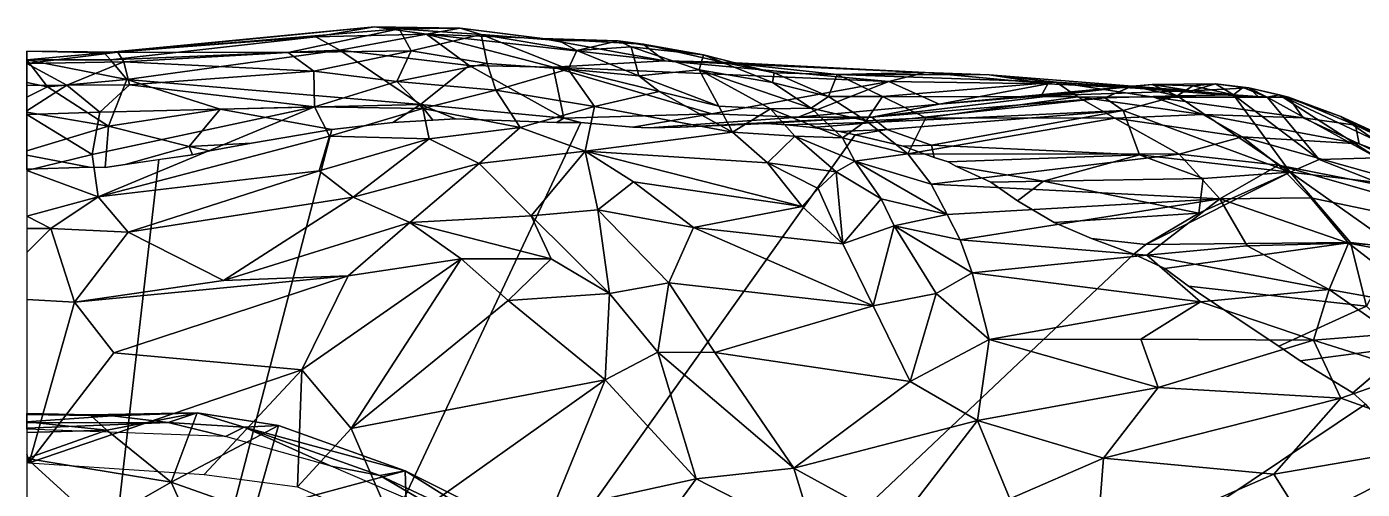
# Model space of a CAD drawing. Header units: metres. Extents: x 0 to 321, y -193 to 151.
# Drawn here: x 0 to 188.7, y 85.3 to 150.7 of the extents above; entities that cross this region are included whole.
import ezdxf

# ---------------------------------------------------------------- set-up
doc = ezdxf.new("R2010")
doc.units = ezdxf.units.M

msp = doc.modelspace()

# ---------------------------------------------------------------- linework, layer by layer
at = {"layer": 'suit_cap_half'}
for points, invisible_edges in [([(0.07, -29.24, -150.47), (74.87, 137.1, -150.47), (78.32, 137.1, -150.47)], 1), ([(74.87, 137.1, -150.47), (0.07, -29.24, -150.47), (51.76, 137.1, -150.47)], 15), ([(51.76, 137.1, -150.47), (0.07, -29.24, -150.47), (43.13, 136.11, -150.47)], 1), ([(85.68, 136.48, -150.47), (0.07, -29.24, -150.47), (78.32, 137.1, -150.47)], 1), ([(0.07, -29.24, -150.47), (85.68, 136.48, -150.47), (87.99, 136.36, -150.47)], 13), ([(0.07, -29.24, -150.47), (87.99, 136.36, -150.47), (114.85, 135.87, -150.47)], 15), ([(0.07, -29.24, -150.47), (31.78, 134.2, -150.47), (43.13, 136.11, -150.47)], 1), ([(57.38, 137.46, -150.47), (74.87, 137.1, -150.47), (51.76, 137.1, -150.47)], 3), ([(74.87, 137.1, -150.47), (57.38, 137.46, -150.47), (60.58, 137.63, -150.47)], 1), ([(92.35, 136.47, -150.47), (111.1, 136.41, -150.47), (87.99, 136.36, -150.47)], 3), ([(87.99, 136.36, -150.47), (111.1, 136.41, -150.47), (114.85, 135.87, -150.47)], 13), ([(107.39, 136.77, -150.47), (92.35, 136.47, -150.47), (104.55, 136.97, -150.47)], 1), ([(92.35, 136.47, -150.47), (107.39, 136.77, -150.47), (111.1, 136.41, -150.47)], 13), ([(0.07, -29.24, -150.47), (114.85, 135.87, -150.47), (117.07, 135.39, -150.47)], 1), ([(123.84, 133.76, -150.47), (0.07, -29.24, -150.47), (117.07, 135.39, -150.47)], 1), ([(31.78, 134.2, -150.47), (0.07, -29.24, -150.47), (25.87, 133.14, -150.47)], 3), ([(0.07, -29.24, -150.47), (123.84, 133.76, -150.47), (128.23, 132.17, -150.47)], 13), ([(25.87, 133.14, -150.47), (0.07, -29.24, -150.47), (23.45, 132.57, -150.47)], 3), ([(23.45, 132.57, -150.47), (0.07, -29.24, -150.47), (18.68, 131.88, -150.47)], 1), ([(0.07, -29.24, -150.47), (128.23, 132.17, -150.47), (130.22, 131.54, -150.47)], 13), ([(0.07, -29.24, -150.47), (13.92, 131.18, -150.47), (18.68, 131.88, -150.47)], 1), ([(0.07, -29.24, -150.47), (130.22, 131.54, -150.47), (131.29, 130.97, -150.47)], 13), ([(13.92, 131.18, -150.47), (0.07, -29.24, -150.47), (11.1, 130.78, -150.47)], 3), ([(0.07, -29.24, -150.47), (131.29, 130.97, -150.47), (136.23, 128.69, -150.47)], 13), ([(0.07, 130.52, -150.47), (8.89, 130.79, -150.47), (11.1, 130.78, -150.47)], 12), ([(11.1, 130.78, -150.47), (0.07, -29.24, -150.47), (0.07, 130.52, -150.47)], 15), ([(0.07, 130.52, -150.47), (0.07, -29.24, -150.47), (0.07, 130.22, -150.47)], 1), ([(0.07, -29.24, -150.47), (136.23, 128.69, -150.47), (140.03, 126.03, -150.47)], 13), ([(0.07, -29.24, -150.47), (140.03, 126.03, -150.47), (145.18, 123.01, -150.47)], 13), ([(0.07, -29.24, -150.47), (145.18, 123.01, -150.47), (150.47, 120.72, -150.47)], 13), ([(0.07, -29.24, -150.47), (150.47, 120.72, -150.47), (156.44, 118.5, -150.47)], 1), ([(160.83, 116.5, -150.47), (0.07, -29.24, -150.47), (156.44, 118.5, -150.47)], 1), ([(0.07, -29.24, -150.47), (160.83, 116.5, -150.47), (164.2, 114.01, -150.47)], 13), ([(0.07, -29.24, -150.47), (164.2, 114.01, -150.47), (176.97, 105.49, -150.47)], 13), ([(0.07, -29.24, -150.47), (176.97, 105.49, -150.47), (179.95, 103.44, -150.47)], 13), ([(0.07, -29.24, -150.47), (179.95, 103.44, -150.47), (187.41, 98.93, -150.47)], 13), ([(0.07, -29.24, -150.47), (187.41, 98.93, -150.47), (189.2, 97.29, -150.47)], 1), ([(191.3, 94.87, -150.47), (0.07, -29.24, -150.47), (189.2, 97.29, -150.47)], 1), ([(0.07, -29.24, -150.47), (191.3, 94.87, -150.47), (192.87, 92.43, -150.47)], 13), ([(0.07, -29.24, -150.47), (192.87, 92.43, -150.47), (195.12, 87.74, -150.47)], 13), ([(0.07, -29.24, -150.47), (195.12, 87.74, -150.47), (196.14, 84.95, -150.47)], 13)]:
    msp.add_3dface(points, dxfattribs=dict(at, invisible_edges=invisible_edges))
at = {"layer": 'suit_half'}
for points in [[(49.16, 150.66, -67.92), (10.97, 146.97, -71.65), (12.87, 147.07, -58.52)], [(49.16, 150.66, -67.92), (40.87, 149.22, -81.52), (10.97, 146.97, -71.65)], [(40.87, 149.22, -81.52), (11.83, 145.99, -85.56), (10.97, 146.97, -71.65)], [(44.23, 147.33, -97.42), (11.83, 145.99, -85.56), (40.87, 149.22, -81.52)], [(52.64, 150.37, -48.15), (49.16, 150.66, -67.92), (12.87, 147.07, -58.52)], [(52.64, 150.37, -48.15), (12.87, 147.07, -58.52), (36.95, 147, -29.67)], [(54.32, 147.27, -20.18), (52.64, 150.37, -48.15), (36.95, 147, -29.67)], [(56.49, 149.61, -82.2), (40.87, 149.22, -81.52), (49.16, 150.66, -67.92)], [(56.49, 149.61, -82.2), (44.23, 147.33, -97.42), (40.87, 149.22, -81.52)], [(62.53, 145.2, -112.05), (44.23, 147.33, -97.42), (56.49, 149.61, -82.2)], [(61.28, 150.47, -58.22), (56.49, 149.61, -82.2), (49.16, 150.66, -67.92)], [(61.28, 150.47, -58.22), (49.16, 150.66, -67.92), (52.64, 150.37, -48.15)], [(64.23, 149.57, -40.22), (61.28, 150.47, -58.22), (52.64, 150.37, -48.15)], [(64.23, 149.57, -40.22), (52.64, 150.37, -48.15), (54.32, 147.27, -20.18)], [(65.05, 145.45, -8.14), (64.23, 149.57, -40.22), (54.32, 147.27, -20.18)], [(72.79, 148.98, -71.34), (56.49, 149.61, -82.2), (61.28, 150.47, -58.22)], [(90.18, 145.86, -84.68), (56.49, 149.61, -82.2), (72.79, 148.98, -71.34)], [(74.4, 144.93, -108.65), (62.53, 145.2, -112.05), (56.49, 149.61, -82.2)], [(90.18, 145.86, -84.68), (74.4, 144.93, -108.65), (56.49, 149.61, -82.2)], [(75.17, 148.72, -51.42), (72.79, 148.98, -71.34), (61.28, 150.47, -58.22)], [(75.17, 148.72, -51.42), (61.28, 150.47, -58.22), (64.23, 149.57, -40.22)], [(77.74, 147.31, -32.95), (64.23, 149.57, -40.22), (76.51, 144.64, -9.61)], [(76.51, 144.64, -9.61), (64.23, 149.57, -40.22), (65.05, 145.45, -8.14)], [(77.74, 147.31, -32.95), (75.17, 148.72, -51.42), (64.23, 149.57, -40.22)], [(44.23, 147.33, -97.42), (14.14, 143.19, -104.75), (11.83, 145.99, -85.56)], [(55.66, 139.69, -140.72), (14.14, 143.19, -104.75), (44.23, 147.33, -97.42)], [(54.32, 147.27, -20.18), (36.95, 147, -29.67), (40.57, 144.37, -8.27)], [(54.32, 147.27, -20.18), (40.57, 144.37, -8.27), (52.31, 142.94, 6.57)], [(62.53, 145.2, -112.05), (55.66, 139.69, -140.72), (44.23, 147.33, -97.42)], [(65.05, 145.45, -8.14), (54.32, 147.27, -20.18), (52.31, 142.94, 6.57)], [(83.59, 148.66, -41.46), (72.79, 148.98, -71.34), (75.17, 148.72, -51.42)], [(87.1, 148.18, -52.78), (72.79, 148.98, -71.34), (83.59, 148.66, -41.46)], [(90.18, 145.86, -84.68), (72.79, 148.98, -71.34), (87.1, 148.18, -52.78)], [(83.59, 148.66, -41.46), (75.17, 148.72, -51.42), (77.74, 147.31, -32.95)], [(86.52, 143.74, -13.5), (77.74, 147.31, -32.95), (76.51, 144.64, -9.61)], [(85.4, 147.8, -31.69), (83.59, 148.66, -41.46), (77.74, 147.31, -32.95)], [(86.52, 143.74, -13.5), (85.4, 147.8, -31.69), (77.74, 147.31, -32.95)], [(95.65, 146.71, -35.94), (87.1, 148.18, -52.78), (83.59, 148.66, -41.46)], [(95.65, 146.71, -35.94), (83.59, 148.66, -41.46), (85.4, 147.8, -31.69)], [(95.65, 146.71, -35.94), (85.4, 147.8, -31.69), (95.01, 144.57, -14.69)], [(95.01, 144.57, -14.69), (85.4, 147.8, -31.69), (86.52, 143.74, -13.5)], [(98.35, 145.67, -59.41), (90.18, 145.86, -84.68), (87.1, 148.18, -52.78)], [(98.35, 145.67, -59.41), (87.1, 148.18, -52.78), (95.65, 146.71, -35.94)], [(12.87, 147.07, -58.52), (0.02, 147.19, -67.73), (0.02, 145.44, -39.08)], [(10.97, 146.97, -71.65), (0.02, 145.97, -86.32), (0.02, 147.19, -67.73)], [(12.87, 147.07, -58.52), (10.97, 146.97, -71.65), (0.02, 147.19, -67.73)], [(13.74, 145.71, -42.05), (12.87, 147.07, -58.52), (0.02, 145.44, -39.08)], [(11.83, 145.99, -85.56), (0.02, 145.97, -86.32), (10.97, 146.97, -71.65)], [(14.14, 143.19, -104.75), (0.02, 145.97, -86.32), (11.83, 145.99, -85.56)], [(14.14, 143.19, -104.75), (2.96, 142.16, -108.48), (0.02, 145.97, -86.32)], [(2.96, 142.16, -108.48), (0.02, 142.77, -106.36), (0.02, 145.97, -86.32)], [(13.74, 145.71, -42.05), (0.02, 145.44, -39.08), (5.68, 142.42, -21.02)], [(5.68, 142.42, -21.02), (0.02, 145.44, -39.08), (0.02, 142.33, -17.81)], [(14.53, 142.44, -18.95), (13.74, 145.71, -42.05), (5.68, 142.42, -21.02)], [(36.95, 147, -29.67), (12.87, 147.07, -58.52), (13.74, 145.71, -42.05)], [(40.57, 144.37, -8.27), (36.95, 147, -29.67), (13.74, 145.71, -42.05)], [(40.57, 144.37, -8.27), (13.74, 145.71, -42.05), (14.53, 142.44, -18.95)], [(66.3, 141.7, 12.93), (65.05, 145.45, -8.14), (52.31, 142.94, 6.57)], [(76.51, 144.64, -9.61), (65.05, 145.45, -8.14), (66.3, 141.7, 12.93)], [(121.85, 142.91, -85.12), (74.4, 144.93, -108.65), (90.18, 145.86, -84.68)], [(126.97, 144.2, -65.37), (90.18, 145.86, -84.68), (98.35, 145.67, -59.41)], [(126.97, 144.2, -65.37), (121.85, 142.91, -85.12), (90.18, 145.86, -84.68)], [(105.4, 142.76, -14.32), (95.65, 146.71, -35.94), (95.01, 144.57, -14.69)], [(105.62, 144.13, -40.41), (95.65, 146.71, -35.94), (105.4, 142.76, -14.32)], [(105.62, 144.13, -40.41), (98.35, 145.67, -59.41), (95.65, 146.71, -35.94)], [(114.55, 143.93, -44.76), (98.35, 145.67, -59.41), (105.62, 144.13, -40.41)], [(126.97, 144.2, -65.37), (98.35, 145.67, -59.41), (114.55, 143.93, -44.76)], [(40.69, 139.33, 19.02), (40.57, 144.37, -8.27), (14.53, 142.44, -18.95)], [(52.31, 142.94, 6.57), (40.57, 144.37, -8.27), (40.69, 139.33, 19.02)], [(75.93, 137.73, -146.98), (55.66, 139.69, -140.72), (62.53, 145.2, -112.05)], [(75.93, 137.73, -146.98), (62.53, 145.2, -112.05), (74.4, 144.93, -108.65)], [(80.25, 139.4, 15.29), (76.51, 144.64, -9.61), (66.3, 141.7, 12.93)], [(96.83, 138.33, -128.06), (75.93, 137.73, -146.98), (74.4, 144.93, -108.65)], [(121.85, 142.91, -85.12), (96.83, 138.33, -128.06), (74.4, 144.93, -108.65)], [(89.39, 141.52, -3.59), (86.52, 143.74, -13.5), (76.51, 144.64, -9.61)], [(89.39, 141.52, -3.59), (76.51, 144.64, -9.61), (80.25, 139.4, 15.29)], [(97.79, 139.45, 2.67), (95.01, 144.57, -14.69), (86.52, 143.74, -13.5)], [(97.79, 139.45, 2.67), (86.52, 143.74, -13.5), (89.39, 141.52, -3.59)], [(110.86, 139.17, 1.98), (95.01, 144.57, -14.69), (105.11, 139.07, 6.6)], [(105.11, 139.07, 6.6), (95.01, 144.57, -14.69), (97.79, 139.45, 2.67)], [(110.86, 139.17, 1.98), (105.4, 142.76, -14.32), (95.01, 144.57, -14.69)], [(113.3, 140.79, -18.13), (105.62, 144.13, -40.41), (105.4, 142.76, -14.32)], [(114.55, 143.93, -44.76), (105.62, 144.13, -40.41), (113.3, 140.79, -18.13)], [(120.93, 140.82, -22.12), (114.55, 143.93, -44.76), (113.3, 140.79, -18.13)], [(136.01, 143.88, -52.6), (126.97, 144.2, -65.37), (114.55, 143.93, -44.76)], [(145.46, 142.83, -38.9), (136.01, 143.88, -52.6), (114.55, 143.93, -44.76)], [(145.46, 142.83, -38.9), (114.55, 143.93, -44.76), (120.93, 140.82, -22.12)], [(144.3, 142.61, -73.42), (121.85, 142.91, -85.12), (126.97, 144.2, -65.37)], [(144.3, 142.61, -73.42), (126.97, 144.2, -65.37), (136.01, 143.88, -52.6)], [(164.62, 141.62, -76.08), (136.01, 143.88, -52.6), (145.46, 142.83, -38.9)], [(164.62, 141.62, -76.08), (144.3, 142.61, -73.42), (136.01, 143.88, -52.6)], [(2.96, 142.16, -108.48), (0.02, 140.69, -115.46), (0.02, 142.77, -106.36)], [(5.68, 142.42, -21.02), (0.02, 142.33, -17.81), (0.02, 138.77, -0.65)], [(14.14, 143.19, -104.75), (11.58, 136.59, -132.51), (2.96, 142.16, -108.48)], [(14.53, 142.44, -18.95), (5.68, 142.42, -21.02), (10.36, 138.6, -0.53)], [(40.69, 139.33, 19.02), (14.53, 142.44, -18.95), (10.36, 138.6, -0.53)], [(27.34, 139.01, -129.14), (11.58, 136.59, -132.51), (14.14, 143.19, -104.75)], [(55.66, 139.69, -140.72), (27.34, 139.01, -129.14), (14.14, 143.19, -104.75)], [(55.98, 139.11, 24.69), (52.31, 142.94, 6.57), (40.69, 139.33, 19.02)], [(66.3, 141.7, 12.93), (52.31, 142.94, 6.57), (55.98, 139.11, 24.69)], [(69.74, 136.41, 32.24), (66.3, 141.7, 12.93), (55.98, 139.11, 24.69)], [(80.25, 139.4, 15.29), (66.3, 141.7, 12.93), (69.74, 136.41, 32.24)], [(121.85, 142.91, -85.12), (109.03, 137.86, -126.18), (96.83, 138.33, -128.06)], [(113.3, 140.79, -18.13), (105.4, 142.76, -14.32), (110.86, 139.17, 1.98)], [(128.93, 139.71, -108.22), (109.03, 137.86, -126.18), (121.85, 142.91, -85.12)], [(156.22, 142.26, -101.5), (119.45, 137.88, -133.15), (128.93, 139.71, -108.22)], [(156.22, 142.26, -101.5), (152.35, 140.59, -111.15), (119.45, 137.88, -133.15)], [(148.54, 140.73, -25.37), (145.46, 142.83, -38.9), (120.93, 140.82, -22.12)], [(144.3, 142.61, -73.42), (128.93, 139.71, -108.22), (121.85, 142.91, -85.12)], [(144.3, 142.61, -73.42), (143.37, 140.89, -96.75), (128.93, 139.71, -108.22)], [(156.22, 142.26, -101.5), (128.93, 139.71, -108.22), (143.37, 140.89, -96.75)], [(164.62, 141.62, -76.08), (143.37, 140.89, -96.75), (144.3, 142.61, -73.42)], [(164.62, 141.62, -76.08), (159.05, 142.47, -95.82), (143.37, 140.89, -96.75)], [(159.05, 142.47, -95.82), (156.22, 142.26, -101.5), (143.37, 140.89, -96.75)], [(174.19, 140.67, -65.57), (164.62, 141.62, -76.08), (145.46, 142.83, -38.9)], [(174.19, 140.67, -65.57), (145.46, 142.83, -38.9), (159.29, 140.71, -33.33)], [(159.29, 140.71, -33.33), (145.46, 142.83, -38.9), (148.54, 140.73, -25.37)], [(162.59, 140.88, -101.88), (152.35, 140.59, -111.15), (156.22, 142.26, -101.5)], [(162.59, 140.88, -101.88), (156.22, 142.26, -101.5), (159.05, 142.47, -95.82)], [(168.01, 142.57, -85.4), (159.05, 142.47, -95.82), (164.62, 141.62, -76.08)], [(168.01, 142.57, -85.4), (164.78, 142.29, -94.18), (159.05, 142.47, -95.82)], [(164.78, 142.29, -94.18), (162.59, 140.88, -101.88), (159.05, 142.47, -95.82)], [(170.56, 141.03, -92.15), (162.59, 140.88, -101.88), (164.78, 142.29, -94.18)], [(172.69, 142.04, -79.63), (168.01, 142.57, -85.4), (164.62, 141.62, -76.08)], [(174.19, 140.67, -65.57), (172.69, 142.04, -79.63), (164.62, 141.62, -76.08)], [(170.56, 141.03, -92.15), (164.78, 142.29, -94.18), (168.01, 142.57, -85.4)], [(171.87, 142.08, -85.01), (170.56, 141.03, -92.15), (168.01, 142.57, -85.4)], [(172.69, 142.04, -79.63), (171.87, 142.08, -85.01), (168.01, 142.57, -85.4)], [(175.32, 140.72, -85.6), (170.56, 141.03, -92.15), (171.87, 142.08, -85.01)], [(175.32, 140.72, -85.6), (171.87, 142.08, -85.01), (172.69, 142.04, -79.63)], [(178.33, 140.68, -71.54), (177.01, 141.05, -80.35), (172.69, 142.04, -79.63)], [(177.01, 141.05, -80.35), (175.32, 140.72, -85.6), (172.69, 142.04, -79.63)], [(178.33, 140.68, -71.54), (172.69, 142.04, -79.63), (174.19, 140.67, -65.57)], [(57.38, 137.46, -150.47), (51.76, 137.1, -150.47), (55.66, 139.69, -140.72)], [(60.58, 137.63, -150.47), (57.38, 137.46, -150.47), (55.66, 139.69, -140.72)], [(99.73, 135.75, 14.67), (89.39, 141.52, -3.59), (80.25, 139.4, 15.29)], [(99.73, 135.75, 14.67), (97.79, 139.45, 2.67), (89.39, 141.52, -3.59)], [(128.93, 139.71, -108.22), (119.45, 137.88, -133.15), (109.03, 137.86, -126.18)], [(118.61, 137.38, -2.88), (113.3, 140.79, -18.13), (110.86, 139.17, 1.98)], [(120.93, 140.82, -22.12), (113.3, 140.79, -18.13), (118.61, 137.38, -2.88)], [(127.08, 137.77, -8.38), (120.93, 140.82, -22.12), (118.61, 137.38, -2.88)], [(152.35, 140.59, -111.15), (120.28, 137.19, -138.64), (119.45, 137.88, -133.15)], [(154.95, 138.82, -114.29), (120.28, 137.19, -138.64), (152.35, 140.59, -111.15)], [(148.54, 140.73, -25.37), (120.93, 140.82, -22.12), (127.08, 137.77, -8.38)], [(153.75, 137.75, -12.85), (148.54, 140.73, -25.37), (127.08, 137.77, -8.38)], [(166.22, 138.24, -23.03), (159.29, 140.71, -33.33), (148.54, 140.73, -25.37)], [(166.22, 138.24, -23.03), (148.54, 140.73, -25.37), (153.75, 137.75, -12.85)], [(162.59, 140.88, -101.88), (154.95, 138.82, -114.29), (152.35, 140.59, -111.15)], [(178.55, 130.1, -109.22), (154.95, 138.82, -114.29), (162.59, 140.88, -101.88)], [(180.39, 137.78, -41.99), (178.33, 140.68, -71.54), (159.29, 140.71, -33.33)], [(180.39, 137.78, -41.99), (159.29, 140.71, -33.33), (166.22, 138.24, -23.03)], [(178.33, 140.68, -71.54), (174.19, 140.67, -65.57), (159.29, 140.71, -33.33)], [(178.55, 130.1, -109.22), (162.59, 140.88, -101.88), (170.56, 141.03, -92.15)], [(182.67, 131.87, -99.62), (178.55, 130.1, -109.22), (170.56, 141.03, -92.15)], [(182.67, 131.87, -99.62), (170.56, 141.03, -92.15), (175.32, 140.72, -85.6)], [(190.85, 132.12, -84.61), (175.32, 140.72, -85.6), (177.01, 141.05, -80.35)], [(190.85, 132.12, -84.61), (182.67, 131.87, -99.62), (175.32, 140.72, -85.6)], [(190.85, 132.12, -84.61), (177.01, 141.05, -80.35), (190.47, 134.68, -74.41)], [(185.72, 137.96, -67.12), (177.01, 141.05, -80.35), (178.33, 140.68, -71.54)], [(190.47, 134.68, -74.41), (177.01, 141.05, -80.35), (185.72, 137.96, -67.12)], [(187.79, 136.75, -53.01), (178.33, 140.68, -71.54), (180.39, 137.78, -41.99)], [(187.79, 136.75, -53.01), (185.72, 137.96, -67.12), (178.33, 140.68, -71.54)], [(10.36, 138.6, -0.53), (0.02, 138.25, 2.16), (9.26, 132.6, 24.68)], [(11.58, 136.59, -132.51), (0.02, 133.12, -143.48), (0.02, 138.59, -124.9)], [(9.26, 132.6, 24.68), (0.02, 138.25, 2.16), (0.02, 130.36, 34.05)], [(40.69, 139.33, 19.02), (10.36, 138.6, -0.53), (9.26, 132.6, 24.68)], [(40.69, 139.33, 19.02), (9.26, 132.6, 24.68), (10.09, 126.6, 46.65)], [(42.81, 135.17, 35.27), (40.69, 139.33, 19.02), (10.09, 126.6, 46.65)], [(27.34, 139.01, -129.14), (22.96, 133.74, -146.54), (11.58, 136.59, -132.51)], [(55.98, 139.11, 24.69), (40.69, 139.33, 19.02), (42.81, 135.17, 35.27)], [(56.89, 134.8, 38.86), (55.98, 139.11, 24.69), (42.81, 135.17, 35.27)], [(69.74, 136.41, 32.24), (55.98, 139.11, 24.69), (56.89, 134.8, 38.86)], [(80.25, 139.4, 15.29), (69.74, 136.41, 32.24), (78.9, 133.05, 38.17)], [(99.73, 135.75, 14.67), (80.25, 139.4, 15.29), (78.9, 133.05, 38.17)], [(119.45, 137.88, -133.15), (104.55, 136.97, -150.47), (92.35, 136.47, -150.47)], [(105.11, 139.07, 6.6), (97.79, 139.45, 2.67), (99.73, 135.75, 14.67)], [(108.56, 135.19, 18.97), (105.11, 139.07, 6.6), (99.73, 135.75, 14.67)], [(115.3, 134.97, 16.71), (110.86, 139.17, 1.98), (105.11, 139.07, 6.6)], [(115.3, 134.97, 16.71), (105.11, 139.07, 6.6), (108.56, 135.19, 18.97)], [(118.61, 137.38, -2.88), (110.86, 139.17, 1.98), (115.3, 134.97, 16.71)], [(154.95, 138.82, -114.29), (121.53, 136.12, -143.71), (120.28, 137.19, -138.64)], [(154.95, 138.82, -114.29), (127.85, 133.92, -146.27), (121.53, 136.12, -143.71)], [(157.24, 132.56, -125.37), (127.85, 133.92, -146.27), (154.95, 138.82, -114.29)], [(171.75, 135.08, -11.52), (166.22, 138.24, -23.03), (153.75, 137.75, -12.85)], [(178.55, 130.1, -109.22), (157.24, 132.56, -125.37), (154.95, 138.82, -114.29)], [(188.28, 134.12, -28.07), (166.22, 138.24, -23.03), (171.75, 135.08, -11.52)], [(188.28, 134.12, -28.07), (180.39, 137.78, -41.99), (166.22, 138.24, -23.03)], [(213.31, 125.28, -28.09), (211.56, 125.52, -43.6), (185.72, 137.96, -67.12)], [(213.31, 125.28, -28.09), (185.72, 137.96, -67.12), (187.79, 136.75, -53.01)], [(211.56, 125.52, -43.6), (190.47, 134.68, -74.41), (185.72, 137.96, -67.12)], [(69.74, 136.41, 32.24), (56.89, 134.8, 38.86), (63.92, 131.31, 47.02)], [(78.9, 133.05, 38.17), (69.74, 136.41, 32.24), (63.92, 131.31, 47.02)], [(78.32, 137.1, -150.47), (74.87, 137.1, -150.47), (75.93, 137.73, -146.98)], [(120.28, 137.19, -138.64), (111.1, 136.41, -150.47), (107.39, 136.77, -150.47)], [(121.53, 136.12, -143.71), (117.07, 135.39, -150.47), (114.85, 135.87, -150.47)], [(124.54, 132.7, 11.87), (118.61, 137.38, -2.88), (115.3, 134.97, 16.71)], [(127.08, 137.77, -8.38), (118.61, 137.38, -2.88), (124.54, 132.7, 11.87)], [(153.75, 137.75, -12.85), (127.08, 137.77, -8.38), (124.54, 132.7, 11.87)], [(162.88, 132.66, 1.88), (153.75, 137.75, -12.85), (124.54, 132.7, 11.87)], [(171.75, 135.08, -11.52), (153.75, 137.75, -12.85), (162.88, 132.66, 1.88)], [(188.28, 134.12, -28.07), (187.79, 136.75, -53.01), (180.39, 137.78, -41.99)], [(211.69, 125.26, -15.75), (187.79, 136.75, -53.01), (188.28, 134.12, -28.07)], [(213.31, 125.28, -28.09), (187.79, 136.75, -53.01), (211.69, 125.26, -15.75)], [(42.81, 135.17, 35.27), (10.09, 126.6, 46.65), (41.34, 130.31, 48.18)], [(31.78, 134.2, -150.47), (25.87, 133.14, -150.47), (22.96, 133.74, -146.54)], [(56.89, 134.8, 38.86), (42.81, 135.17, 35.27), (41.34, 130.31, 48.18)], [(56.89, 134.8, 38.86), (41.34, 130.31, 48.18), (46.13, 126.59, 57.3)], [(63.92, 131.31, 47.02), (56.89, 134.8, 38.86), (46.13, 126.59, 57.3)], [(104.67, 131.44, 26.3), (99.73, 135.75, 14.67), (78.9, 133.05, 38.17)], [(108.56, 135.19, 18.97), (99.73, 135.75, 14.67), (104.67, 131.44, 26.3)], [(114.4, 130.13, 31.03), (108.56, 135.19, 18.97), (104.67, 131.44, 26.3)], [(117.04, 131.67, 26.74), (108.56, 135.19, 18.97), (114.4, 130.13, 31.03)], [(117.04, 131.67, 26.74), (115.3, 134.97, 16.71), (108.56, 135.19, 18.97)], [(124.54, 132.7, 11.87), (115.3, 134.97, 16.71), (117.04, 131.67, 26.74)], [(176.88, 131.07, -0.21), (171.75, 135.08, -11.52), (162.88, 132.66, 1.88)], [(207.16, 125.14, -7.34), (188.28, 134.12, -28.07), (171.75, 135.08, -11.52)], [(207.16, 125.14, -7.34), (171.75, 135.08, -11.52), (176.88, 131.07, -0.21)], [(211.69, 125.26, -15.75), (188.28, 134.12, -28.07), (207.16, 125.14, -7.34)], [(10.09, 126.6, 46.65), (9.26, 132.6, 24.68), (0.02, 130.36, 34.05)], [(23.45, 132.57, -150.47), (13.92, 131.18, -150.47), (22.96, 133.74, -146.54)], [(25.87, 133.14, -150.47), (23.45, 132.57, -150.47), (22.96, 133.74, -146.54)], [(78.9, 133.05, 38.17), (63.92, 131.31, 47.02), (71.3, 123.93, 60.71)], [(80.71, 124.78, 54.68), (78.9, 133.05, 38.17), (71.3, 123.93, 60.71)], [(109.61, 125.24, 39.32), (104.67, 131.44, 26.3), (78.9, 133.05, 38.17)], [(85.73, 128.73, 45.11), (78.9, 133.05, 38.17), (80.71, 124.78, 54.68)], [(109.61, 125.24, 39.32), (78.9, 133.05, 38.17), (85.73, 128.73, 45.11)], [(127.84, 128.39, 23.63), (124.54, 132.7, 11.87), (117.04, 131.67, 26.74)], [(128.23, 132.17, -150.47), (123.84, 133.76, -150.47), (127.85, 133.92, -146.27)], [(162.88, 132.66, 1.88), (124.54, 132.7, 11.87), (127.84, 128.39, 23.63)], [(168.63, 126.33, 17.57), (162.88, 132.66, 1.88), (127.84, 128.39, 23.63)], [(166.25, 129.2, -123.2), (143.69, 128.84, -143.22), (157.24, 132.56, -125.37)], [(178.55, 130.1, -109.22), (166.25, 129.2, -123.2), (157.24, 132.56, -125.37)], [(176.88, 131.07, -0.21), (162.88, 132.66, 1.88), (168.63, 126.33, 17.57)], [(190.96, 128.63, -94.64), (182.67, 131.87, -99.62), (190.85, 132.12, -84.61)], [(0.07, 130.22, -150.47), (0.02, 130.52, -150.47), (0.07, 130.52, -150.47)], [(10.09, 126.6, 46.65), (0.02, 130.36, 34.05), (0.02, 123.88, 56.26)], [(41.34, 130.31, 48.18), (10.09, 126.6, 46.65), (14.33, 121.62, 61.77)], [(46.13, 126.59, 57.3), (41.34, 130.31, 48.18), (14.33, 121.62, 61.77)], [(63.92, 131.31, 47.02), (46.13, 126.59, 57.3), (54.13, 122.98, 64.05)], [(71.3, 123.93, 60.71), (63.92, 131.31, 47.02), (54.13, 122.98, 64.05)], [(114.4, 130.13, 31.03), (104.67, 131.44, 26.3), (111.85, 127.79, 34.32)], [(111.85, 127.79, 34.32), (104.67, 131.44, 26.3), (109.61, 125.24, 39.32)], [(120.74, 126.34, 37.19), (117.04, 131.67, 26.74), (114.4, 130.13, 31.03)], [(130.08, 124.12, 33.65), (127.84, 128.39, 23.63), (117.04, 131.67, 26.74)], [(130.08, 124.12, 33.65), (117.04, 131.67, 26.74), (120.74, 126.34, 37.19)], [(143.69, 128.84, -143.22), (136.23, 128.69, -150.47), (131.29, 130.97, -150.47)], [(181.48, 126.49, 10.75), (176.88, 131.07, -0.21), (168.63, 126.33, 17.57)], [(224.92, 117.39, 2.98), (207.16, 125.14, -7.34), (176.88, 131.07, -0.21)], [(224.92, 117.39, 2.98), (176.88, 131.07, -0.21), (181.48, 126.49, 10.75)], [(190.96, 128.63, -94.64), (178.55, 130.1, -109.22), (182.67, 131.87, -99.62)], [(94.23, 122.3, 53.34), (85.73, 128.73, 45.11), (80.71, 124.78, 54.68)], [(109.61, 125.24, 39.32), (85.73, 128.73, 45.11), (94.23, 122.3, 53.34)], [(115.32, 119.99, 47.58), (114.4, 130.13, 31.03), (111.85, 127.79, 34.32)], [(120.74, 126.34, 37.19), (114.4, 130.13, 31.03), (115.32, 119.99, 47.58)], [(168.63, 126.33, 17.57), (127.84, 128.39, 23.63), (130.08, 124.12, 33.65)], [(143.69, 128.84, -143.22), (140.03, 126.03, -150.47), (136.23, 128.69, -150.47)], [(166.25, 129.2, -123.2), (165.65, 124.32, -130.96), (143.69, 128.84, -143.22)], [(187.09, 120.14, -116.05), (158.17, 119.89, -145.69), (178.55, 130.1, -109.22)], [(178.55, 130.1, -109.22), (158.17, 119.89, -145.69), (165.65, 124.32, -130.96)], [(178.55, 130.1, -109.22), (165.65, 124.32, -130.96), (166.25, 129.2, -123.2)], [(193.67, 119.39, -108.75), (178.55, 130.1, -109.22), (190.96, 128.63, -94.64)], [(193.67, 119.39, -108.75), (187.09, 120.14, -116.05), (178.55, 130.1, -109.22)], [(10.09, 126.6, 46.65), (0.02, 123.88, 56.26), (3.43, 122.14, 60.01)], [(14.33, 121.62, 61.77), (10.09, 126.6, 46.65), (3.43, 122.14, 60.01)], [(46.13, 126.59, 57.3), (14.33, 121.62, 61.77), (27.81, 114.81, 78.54)], [(54.13, 122.98, 64.05), (46.13, 126.59, 57.3), (27.81, 114.81, 78.54)], [(115.32, 119.99, 47.58), (111.85, 127.79, 34.32), (109.61, 125.24, 39.32)], [(186.79, 120.08, 23.41), (181.48, 126.49, 10.75), (168.63, 126.33, 17.57)], [(224.92, 117.39, 2.98), (181.48, 126.49, 10.75), (186.79, 120.08, 23.41)], [(82.38, 112.94, 74.56), (80.71, 124.78, 54.68), (71.3, 123.93, 60.71)], [(90.76, 114.44, 66.82), (80.71, 124.78, 54.68), (82.38, 112.94, 74.56)], [(94.23, 122.3, 53.34), (80.71, 124.78, 54.68), (90.76, 114.44, 66.82)], [(115.32, 119.99, 47.58), (109.61, 125.24, 39.32), (94.23, 122.3, 53.34)], [(122.57, 122.52, 43.34), (120.74, 126.34, 37.19), (115.32, 119.99, 47.58)], [(130.08, 124.12, 33.65), (120.74, 126.34, 37.19), (122.57, 122.52, 43.34)], [(168.63, 126.33, 17.57), (130.08, 124.12, 33.65), (131.92, 120.54, 40.63)], [(168.63, 126.33, 17.57), (131.92, 120.54, 40.63), (158.31, 118.36, 38.24)], [(172.47, 119.67, 30.97), (168.63, 126.33, 17.57), (158.31, 118.36, 38.24)], [(186.79, 120.08, 23.41), (168.63, 126.33, 17.57), (172.47, 119.67, 30.97)], [(3.43, 122.14, 60.01), (0.02, 123.88, 56.26), (0.02, 122.12, 61.33)], [(54.13, 122.98, 64.05), (27.81, 114.81, 78.54), (45.41, 115.46, 77.78)], [(61.4, 117.86, 71.18), (54.13, 122.98, 64.05), (45.41, 115.46, 77.78)], [(74.12, 117.83, 69.77), (71.3, 123.93, 60.71), (54.13, 122.98, 64.05)], [(74.12, 117.83, 69.77), (54.13, 122.98, 64.05), (61.4, 117.86, 71.18)], [(82.38, 112.94, 74.56), (71.3, 123.93, 60.71), (74.12, 117.83, 69.77)], [(131.92, 120.54, 40.63), (130.08, 124.12, 33.65), (122.57, 122.52, 43.34)], [(3.43, 122.14, 60.01), (0.02, 122.12, 61.33), (0.02, 118.75, 68.95)], [(14.33, 121.62, 61.77), (3.43, 122.14, 60.01), (6.76, 111.75, 84.26)], [(27.81, 114.81, 78.54), (14.33, 121.62, 61.77), (6.76, 111.75, 84.26)], [(119.61, 111.23, 58.91), (94.23, 122.3, 53.34), (90.76, 114.44, 66.82)], [(119.61, 111.23, 58.91), (115.32, 119.99, 47.58), (94.23, 122.3, 53.34)], [(122.57, 122.52, 43.34), (115.32, 119.99, 47.58), (119.61, 111.23, 58.91)], [(128.54, 112.95, 54.38), (122.57, 122.52, 43.34), (119.61, 111.23, 58.91)], [(133.63, 115.86, 48.1), (122.57, 122.52, 43.34), (128.54, 112.95, 54.38)], [(133.63, 115.86, 48.1), (131.92, 120.54, 40.63), (122.57, 122.52, 43.34)], [(158.31, 118.36, 38.24), (131.92, 120.54, 40.63), (133.63, 115.86, 48.1)], [(158.17, 119.89, -145.69), (156.44, 118.5, -150.47), (150.47, 120.72, -150.47)], [(184.07, 113.54, 38.06), (172.47, 119.67, 30.97), (158.31, 118.36, 38.24)], [(186.79, 120.08, 23.41), (172.47, 119.67, 30.97), (184.07, 113.54, 38.06)], [(198.65, 110.9, 35), (186.79, 120.08, 23.41), (184.07, 113.54, 38.06)], [(230.72, 111.8, 13.22), (224.92, 117.39, 2.98), (186.79, 120.08, 23.41)], [(230.72, 111.8, 13.22), (186.79, 120.08, 23.41), (198.65, 110.9, 35)], [(193.67, 119.39, -108.75), (189.33, 111.15, -127.05), (187.09, 120.14, -116.05)], [(61.4, 117.86, 71.18), (45.41, 115.46, 77.78), (38.89, 102.14, 102.18)], [(61.4, 117.86, 71.18), (38.89, 102.14, 102.18), (45.85, 93.88, 114.35)], [(68.05, 111.98, 78.21), (61.4, 117.86, 71.18), (45.85, 93.88, 114.35)], [(74.12, 117.83, 69.77), (61.4, 117.86, 71.18), (68.05, 111.98, 78.21)], [(82.38, 112.94, 74.56), (74.12, 117.83, 69.77), (68.05, 111.98, 78.21)], [(165.9, 111.78, 46.42), (158.31, 118.36, 38.24), (133.63, 115.86, 48.1)], [(184.07, 113.54, 38.06), (158.31, 118.36, 38.24), (165.9, 111.78, 46.42)], [(45.41, 115.46, 77.78), (27.81, 114.81, 78.54), (6.76, 111.75, 84.26)], [(45.41, 115.46, 77.78), (6.76, 111.75, 84.26), (12.3, 104.58, 98.68)], [(45.41, 115.46, 77.78), (12.3, 104.58, 98.68), (38.89, 102.14, 102.18)], [(136.02, 106.44, 59.45), (133.63, 115.86, 48.1), (128.54, 112.95, 54.38)], [(165.9, 111.78, 46.42), (133.63, 115.86, 48.1), (136.02, 106.44, 59.45)], [(90.76, 114.44, 66.82), (82.38, 112.94, 74.56), (89.19, 104.68, 82.6)], [(97.25, 104.62, 77.09), (90.76, 114.44, 66.82), (89.19, 104.68, 82.6)], [(119.61, 111.23, 58.91), (90.76, 114.44, 66.82), (97.25, 104.62, 77.09)], [(189.33, 111.15, -127.05), (176.97, 105.49, -150.47), (164.2, 114.01, -150.47)], [(184.07, 113.54, 38.06), (165.9, 111.78, 46.42), (181.86, 106.35, 48.65)], [(193.04, 107.24, 43.28), (184.07, 113.54, 38.06), (181.86, 106.35, 48.65)], [(198.65, 110.9, 35), (184.07, 113.54, 38.06), (193.04, 107.24, 43.28)], [(12.3, 104.58, 98.68), (6.76, 111.75, 84.26), (0.37, 89.03, 130.89)], [(81.77, 100.74, 88.9), (68.05, 111.98, 78.21), (45.85, 93.88, 114.35)], [(82.38, 112.94, 74.56), (68.05, 111.98, 78.21), (81.77, 100.74, 88.9)], [(89.19, 104.68, 82.6), (82.38, 112.94, 74.56), (81.77, 100.74, 88.9)], [(128.54, 112.95, 54.38), (119.61, 111.23, 58.91), (124.85, 100.5, 69.56)], [(136.02, 106.44, 59.45), (128.54, 112.95, 54.38), (124.85, 100.5, 69.56)], [(165.9, 111.78, 46.42), (136.02, 106.44, 59.45), (157.45, 106.49, 54.74)], [(181.86, 106.35, 48.65), (165.9, 111.78, 46.42), (157.45, 106.49, 54.74)], [(124.85, 100.5, 69.56), (119.61, 111.23, 58.91), (97.25, 104.62, 77.09)], [(136.02, 106.44, 59.45), (124.85, 100.5, 69.56), (134.35, 95.02, 71.62)], [(159.88, 99.66, 60.82), (136.02, 106.44, 59.45), (134.35, 95.02, 71.62)], [(159.88, 99.66, 60.82), (157.45, 106.49, 54.74), (136.02, 106.44, 59.45)], [(159.88, 99.66, 60.82), (181.86, 106.35, 48.65), (157.45, 106.49, 54.74)], [(185.71, 98.17, 55.44), (181.86, 106.35, 48.65), (159.88, 99.66, 60.82)], [(196.19, 101.84, 48.19), (193.04, 107.24, 43.28), (181.86, 106.35, 48.65)], [(185.71, 98.17, 55.44), (196.19, 101.84, 48.19), (181.86, 106.35, 48.65)], [(38.89, 102.14, 102.18), (12.3, 104.58, 98.68), (0.37, 89.03, 130.89)], [(94.6, 86.74, 99.69), (89.19, 104.68, 82.6), (81.77, 100.74, 88.9)], [(108.42, 88.25, 90.21), (89.19, 104.68, 82.6), (94.6, 86.74, 99.69)], [(108.42, 88.25, 90.21), (97.25, 104.62, 77.09), (89.19, 104.68, 82.6)], [(124.85, 100.5, 69.56), (97.25, 104.62, 77.09), (108.42, 88.25, 90.21)], [(195.05, 105.42, -130.02), (187.41, 98.93, -150.47), (179.95, 103.44, -150.47)], [(38.89, 102.14, 102.18), (0.37, 89.03, 130.89), (25.09, 87.35, 131.18)], [(38.89, 102.14, 102.18), (25.09, 87.35, 131.18), (38.29, 85.61, 130.59)], [(45.85, 93.88, 114.35), (38.89, 102.14, 102.18), (38.29, 85.61, 130.59)], [(81.77, 100.74, 88.9), (45.85, 93.88, 114.35), (52.04, 79.62, 132.64)], [(81.77, 100.74, 88.9), (52.04, 79.62, 132.64), (74.23, 82.28, 117.15)], [(94.6, 86.74, 99.69), (81.77, 100.74, 88.9), (74.23, 82.28, 117.15)], [(134.35, 95.02, 71.62), (124.85, 100.5, 69.56), (108.42, 88.25, 90.21)], [(202.9, 92, 54.4), (196.19, 101.84, 48.19), (185.71, 98.17, 55.44)], [(152.15, 89.69, 71.31), (159.88, 99.66, 60.82), (134.35, 95.02, 71.62)], [(152.15, 89.69, 71.31), (185.71, 98.17, 55.44), (159.88, 99.66, 60.82)], [(176.23, 87.4, 66.04), (185.71, 98.17, 55.44), (152.15, 89.69, 71.31)], [(176.23, 87.4, 66.04), (202.9, 92, 54.4), (185.71, 98.17, 55.44)], [(12.1, 95.66, 127.69), (0.02, 95.87, 127.78), (0.02, 95.98, 128.82)], [(0.02, 94.8, 126.9), (0.02, 95.87, 127.78), (12.1, 95.66, 127.69)], [(11.33, 93.62, 133.93), (0.02, 94.8, 132.36), (0.02, 93.29, 135.34)], [(0.02, 93.92, 126.79), (0.02, 94.66, 126.72), (19.98, 94.71, 126.15)], [(24.09, 96.08, 127.8), (12.1, 95.66, 127.69), (8.97, 95.79, 129.7)], [(24.09, 96.08, 127.8), (8.97, 95.79, 129.7), (11.33, 93.62, 133.93)], [(24.09, 96.08, 127.8), (11.33, 93.62, 133.93), (20.42, 86.29, 144.3)], [(24.09, 96.08, 127.8), (19.98, 94.71, 126.15), (12.1, 95.66, 127.69)], [(30.73, 94.05, 126.27), (19.98, 94.71, 126.15), (24.09, 96.08, 127.8)], [(28.11, 92.75, 125.33), (19.98, 94.71, 126.15), (30.73, 94.05, 126.27)], [(35.58, 94.29, 128.18), (24.09, 96.08, 127.8), (20.42, 86.29, 144.3)], [(35.58, 94.29, 128.18), (30.73, 94.05, 126.27), (24.09, 96.08, 127.8)], [(123.03, 80.24, 90.66), (134.35, 95.02, 71.62), (108.42, 88.25, 90.21)], [(123.03, 80.24, 90.66), (138.92, 83.95, 80.65), (134.35, 95.02, 71.62)], [(138.92, 83.95, 80.65), (152.15, 89.69, 71.31), (134.35, 95.02, 71.62)], [(20.42, 86.29, 144.3), (11.33, 93.62, 133.93), (0, 89.62, 141.4)], [(11.33, 93.62, 133.93), (0.02, 93.29, 135.34), (0, 89.62, 141.4)], [(35.58, 94.29, 128.18), (20.42, 86.29, 144.3), (32.13, 82.13, 146.22)], [(43.02, 88.56, 126.64), (28.11, 92.75, 125.33), (30.73, 94.05, 126.27)], [(53.47, 87.89, 128.73), (30.73, 94.05, 126.27), (35.58, 94.29, 128.18)], [(49.89, 87.24, 127.18), (30.73, 94.05, 126.27), (53.47, 87.89, 128.73)], [(49.89, 87.24, 127.18), (43.02, 88.56, 126.64), (30.73, 94.05, 126.27)], [(53.47, 87.89, 128.73), (35.58, 94.29, 128.18), (32.13, 82.13, 146.22)], [(52.04, 79.62, 132.64), (45.85, 93.88, 114.35), (38.29, 85.61, 130.59)], [(180.53, 80.57, 69.1), (202.9, 92, 54.4), (176.23, 87.4, 66.04)], [(180.53, 80.57, 69.1), (205.52, 82.01, 60.06), (202.9, 92, 54.4)], [(20.42, 86.29, 144.3), (0, 89.62, 141.4), (10.17, 80.41, 153.42)], [(10.17, 80.41, 153.42), (0, 89.62, 141.4), (0.02, 82.13, 151.55)], [(0.37, 89.03, 130.89), (0.02, 90.25, 128.53), (0.02, 89.26, 130.49)], [(0.37, 89.03, 130.89), (0.02, 89.26, 130.49), (0.02, 89.22, 130.58)], [(0.37, 89.03, 130.89), (0.02, 89.22, 130.58), (0.02, 89.05, 130.88)], [(151.14, 76.44, 82.48), (152.15, 89.69, 71.31), (138.92, 83.95, 80.65)], [(151.14, 76.44, 82.48), (176.23, 87.4, 66.04), (152.15, 89.69, 71.31)], [(53.82, 77.77, 141.23), (53.47, 87.89, 128.73), (32.13, 82.13, 146.22)], [(60.4, 81.04, 127.98), (43.02, 88.56, 126.64), (49.89, 87.24, 127.18)], [(68.28, 78.59, 128.72), (49.89, 87.24, 127.18), (53.47, 87.89, 128.73)], [(68.28, 78.59, 128.72), (60.4, 81.04, 127.98), (49.89, 87.24, 127.18)], [(68.28, 78.59, 128.72), (53.47, 87.89, 128.73), (69.69, 79.77, 130.22)], [(69.69, 79.77, 130.22), (53.47, 87.89, 128.73), (53.82, 77.77, 141.23)], [(111.51, 78.09, 98.47), (108.42, 88.25, 90.21), (94.6, 86.74, 99.69)], [(111.51, 78.09, 98.47), (123.03, 80.24, 90.66), (108.42, 88.25, 90.21)], [(151.14, 76.44, 82.48), (180.53, 80.57, 69.1), (176.23, 87.4, 66.04)], [(24.05, 78.29, 153.23), (20.42, 86.29, 144.3), (10.17, 80.41, 153.42)], [(32.13, 82.13, 146.22), (20.42, 86.29, 144.3), (24.05, 78.29, 153.23)], [(94.6, 86.74, 99.69), (74.23, 82.28, 117.15), (85.82, 74.68, 118.14)], [(111.51, 78.09, 98.47), (94.6, 86.74, 99.69), (85.82, 74.68, 118.14)]]:
    msp.add_3dface(points, dxfattribs=at)
for points, invisible_edges in [([(0.02, 138.77, -0.65), (10.36, 138.6, -0.53), (5.68, 142.42, -21.02)], 1), ([(2.96, 142.16, -108.48), (0.02, 138.59, -124.9), (0.02, 140.69, -115.46)], 1), ([(0.02, 138.59, -124.9), (2.96, 142.16, -108.48), (11.58, 136.59, -132.51)], 1), ([(55.66, 139.69, -140.72), (43.13, 136.11, -150.47), (27.34, 139.01, -129.14)], 1), ([(43.13, 136.11, -150.47), (55.66, 139.69, -140.72), (51.76, 137.1, -150.47)], 1), ([(75.93, 137.73, -146.98), (60.58, 137.63, -150.47), (55.66, 139.69, -140.72)], 1), ([(10.36, 138.6, -0.53), (0.02, 138.77, -0.65), (0.02, 138.25, 2.16)], 1), ([(27.34, 139.01, -129.14), (31.78, 134.2, -150.47), (22.96, 133.74, -146.54)], 1), ([(31.78, 134.2, -150.47), (27.34, 139.01, -129.14), (43.13, 136.11, -150.47)], 1), ([(96.83, 138.33, -128.06), (78.32, 137.1, -150.47), (75.93, 137.73, -146.98)], 1), ([(78.32, 137.1, -150.47), (96.83, 138.33, -128.06), (85.68, 136.48, -150.47)], 1), ([(96.83, 138.33, -128.06), (87.99, 136.36, -150.47), (85.68, 136.48, -150.47)], 1), ([(87.99, 136.36, -150.47), (96.83, 138.33, -128.06), (109.03, 137.86, -126.18)], 1), ([(109.03, 137.86, -126.18), (92.35, 136.47, -150.47), (87.99, 136.36, -150.47)], 1), ([(92.35, 136.47, -150.47), (109.03, 137.86, -126.18), (119.45, 137.88, -133.15)], 1), ([(119.45, 137.88, -133.15), (107.39, 136.77, -150.47), (104.55, 136.97, -150.47)], 1), ([(107.39, 136.77, -150.47), (119.45, 137.88, -133.15), (120.28, 137.19, -138.64)], 1), ([(11.58, 136.59, -132.51), (0.02, 132.49, -145.41), (0.02, 133.12, -143.48)], 1), ([(0.02, 132.49, -145.41), (11.58, 136.59, -132.51), (8.89, 130.79, -150.47)], 3), ([(8.89, 130.79, -150.47), (11.58, 136.59, -132.51), (11.1, 130.78, -150.47)], 1), ([(11.58, 136.59, -132.51), (13.92, 131.18, -150.47), (11.1, 130.78, -150.47)], 1), ([(13.92, 131.18, -150.47), (11.58, 136.59, -132.51), (22.96, 133.74, -146.54)], 1), ([(60.58, 137.63, -150.47), (75.93, 137.73, -146.98), (74.87, 137.1, -150.47)], 1), ([(120.28, 137.19, -138.64), (114.85, 135.87, -150.47), (111.1, 136.41, -150.47)], 1), ([(114.85, 135.87, -150.47), (120.28, 137.19, -138.64), (121.53, 136.12, -143.71)], 1), ([(121.53, 136.12, -143.71), (123.84, 133.76, -150.47), (117.07, 135.39, -150.47)], 1), ([(123.84, 133.76, -150.47), (121.53, 136.12, -143.71), (127.85, 133.92, -146.27)], 1), ([(8.89, 130.79, -150.47), (0.02, 130.52, -150.47), (0.02, 132.49, -145.41)], 1), ([(157.24, 132.56, -125.37), (128.23, 132.17, -150.47), (127.85, 133.92, -146.27)], 1), ([(128.23, 132.17, -150.47), (157.24, 132.56, -125.37), (130.22, 131.54, -150.47)], 1), ([(157.24, 132.56, -125.37), (131.29, 130.97, -150.47), (130.22, 131.54, -150.47)], 1), ([(131.29, 130.97, -150.47), (157.24, 132.56, -125.37), (143.69, 128.84, -143.22)], 1), ([(0.02, 130.52, -150.47), (8.89, 130.79, -150.47), (0.07, 130.52, -150.47)], 1), ([(143.69, 128.84, -143.22), (145.18, 123.01, -150.47), (140.03, 126.03, -150.47)], 1), ([(145.18, 123.01, -150.47), (143.69, 128.84, -143.22), (165.65, 124.32, -130.96)], 1), ([(165.65, 124.32, -130.96), (150.47, 120.72, -150.47), (145.18, 123.01, -150.47)], 1), ([(150.47, 120.72, -150.47), (165.65, 124.32, -130.96), (158.17, 119.89, -145.69)], 1), ([(0.02, 118.75, 68.95), (6.76, 111.75, 84.26), (3.43, 122.14, 60.01)], 1), ([(158.17, 119.89, -145.69), (160.83, 116.5, -150.47), (156.44, 118.5, -150.47)], 1), ([(160.83, 116.5, -150.47), (158.17, 119.89, -145.69), (187.09, 120.14, -116.05)], 1), ([(187.09, 120.14, -116.05), (164.2, 114.01, -150.47), (160.83, 116.5, -150.47)], 1), ([(164.2, 114.01, -150.47), (187.09, 120.14, -116.05), (189.33, 111.15, -127.05)], 1), ([(6.76, 111.75, 84.26), (0.02, 118.75, 68.95), (0.02, 112.1, 84.96)], 1), ([(0.37, 89.03, 130.89), (0.02, 112.1, 84.96), (0.02, 90.25, 128.53)], 1), ([(0.02, 112.1, 84.96), (0.37, 89.03, 130.89), (6.76, 111.75, 84.26)], 1), ([(189.33, 111.15, -127.05), (179.95, 103.44, -150.47), (176.97, 105.49, -150.47)], 1), ([(179.95, 103.44, -150.47), (189.33, 111.15, -127.05), (195.05, 105.42, -130.02)], 1), ([(195.05, 105.42, -130.02), (189.2, 97.29, -150.47), (187.41, 98.93, -150.47)], 1), ([(8.97, 95.79, 129.7), (0.02, 95.98, 128.82), (0.02, 96.01, 129.9)], 1), ([(11.33, 93.62, 133.93), (0.02, 96.01, 129.9), (0.02, 94.8, 132.36)], 1), ([(0.02, 96.01, 129.9), (11.33, 93.62, 133.93), (8.97, 95.79, 129.7)], 1), ([(0.02, 95.98, 128.82), (8.97, 95.79, 129.7), (12.1, 95.66, 127.69)], 1), ([(12.1, 95.66, 127.69), (0.02, 94.66, 126.72), (0.02, 94.8, 126.9)], 1), ([(0.02, 94.66, 126.72), (12.1, 95.66, 127.69), (19.98, 94.71, 126.15)], 1), ([(28.11, 92.75, 125.33), (0.02, 93.92, 126.79), (19.98, 94.71, 126.15)], 1), ([(0.02, 93.92, 126.79), (28.11, 92.75, 125.33), (0.02, 93.79, 126.76)], 1)]:
    msp.add_3dface(points, dxfattribs=dict(at, invisible_edges=invisible_edges))

doc.saveas('drawing.dxf')
